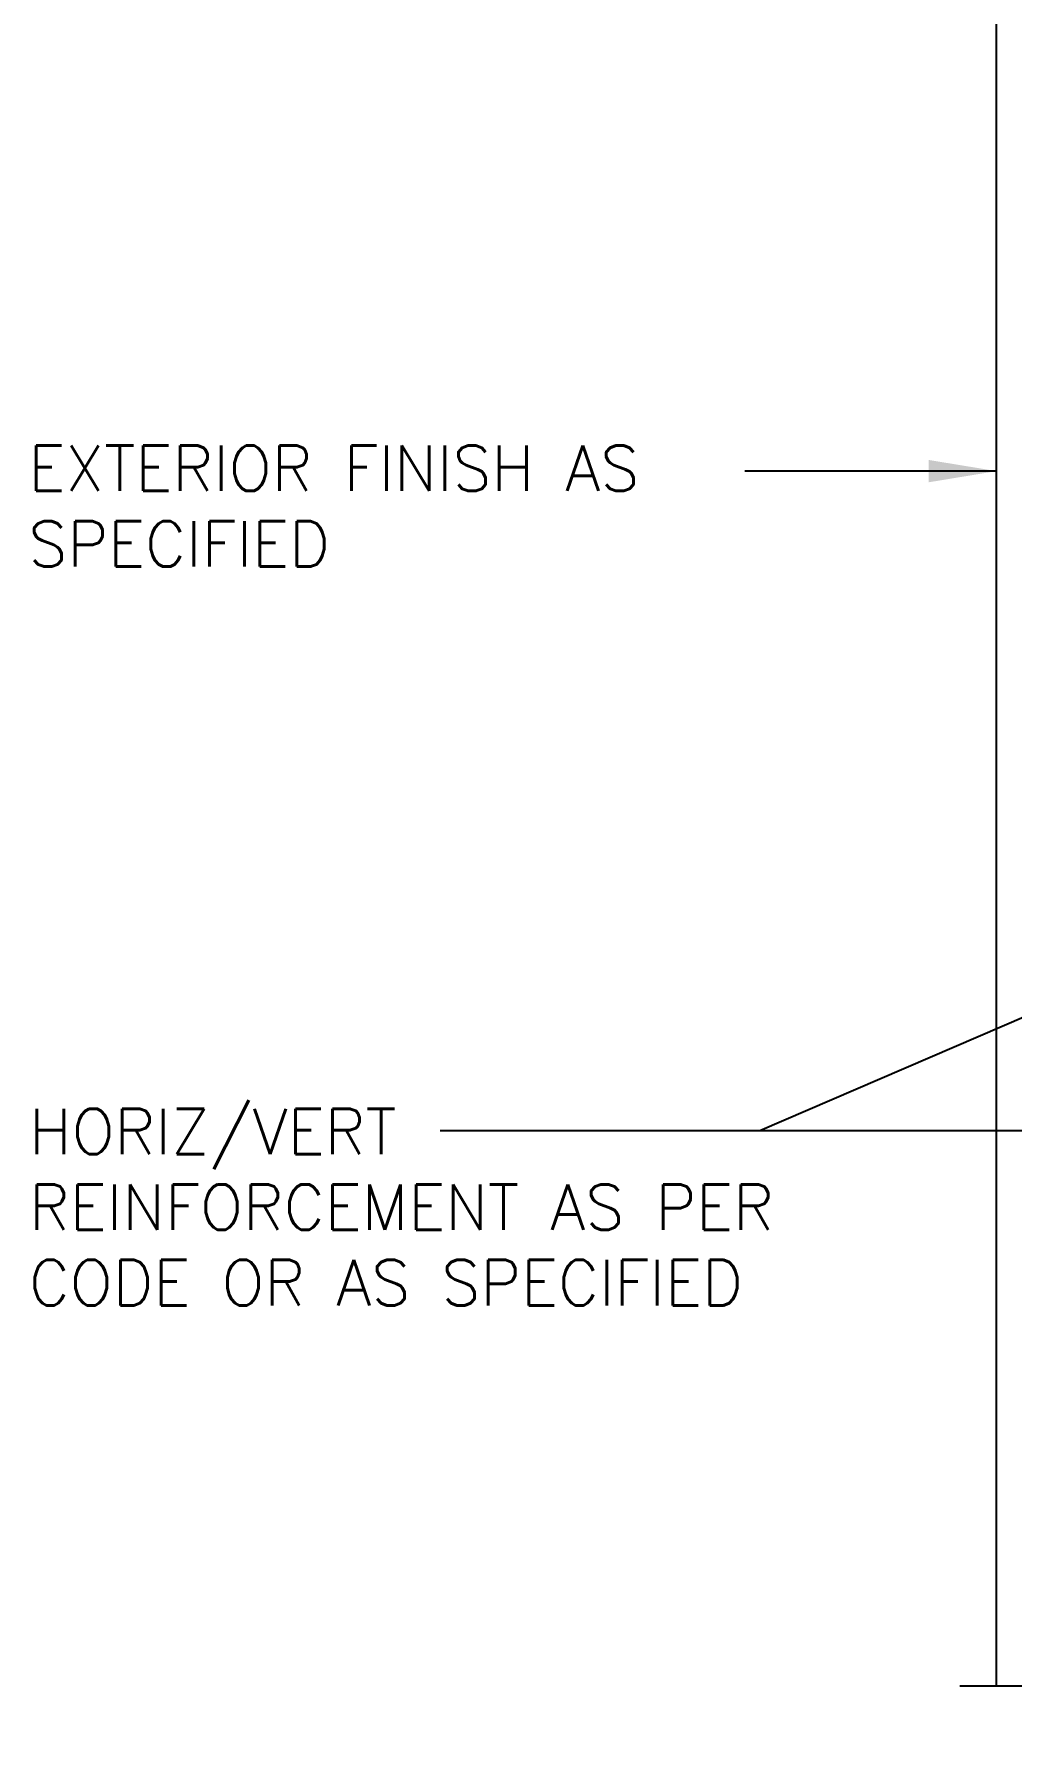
# Model space of a CAD drawing. Header units: inches. Extents: x 243.2 to 300.7, y 172.1 to 244.9.
# Drawn here: x 243.27 to 259.42, y 197.63 to 225.94 of the extents above; entities that cross this region are included whole.
import ezdxf

# ---------------------------------------------------------------- set-up
doc = ezdxf.new("R2010")
doc.units = ezdxf.units.IN
doc.header["$MEASUREMENT"] = 0
doc.layers.add('LINE9', color=9, linetype='Continuous')
doc.layers.add('TEXT', color=4, linetype='Continuous')
doc.styles.add('DIM', font='romans.shx', dxfattribs={"width": 0.7})
doc.styles.add('ROMANS', font='romans.shx', dxfattribs={"height": 0.75})
doc.dimstyles.new('ext_12', dxfattribs={"dimscale": 12, "dimtxt": 0.09375, "dimasz": 0.09375, "dimexe": 0.09375, "dimexo": 0.0625, "dimgap": 0.0625, "dimtad": 1, "dimdec": 1, "dimzin": 3, "dimdsep": 46, "dimlunit": 4, "dimtxsty": 'DIM', "dimcen": 0.09, "dimdle": 0.09375, "dimclrt": 4, "dimadec": 0, "dimazin": 0, "dimtfac": 1, "dimtdec": 1, "dimtmove": 2, "dimatfit": 3, "dimfxl": 1, "dimfrac": 2, "dimtolj": 1, "dimtzin": 0, "dimarcsym": 0})

msp = doc.modelspace()

# ---------------------------------------------------------------- linework, layer by layer
at = {"layer": 'LINE9'}
msp.add_line((259.17, 198.629), (259.17, 243.629), dxfattribs=at)
msp.add_lwpolyline([(278.432, 198.629), (269.545, 198.629), (268.545, 199.629), (268.545, 197.629), (267.545, 198.629), (258.564, 198.629)], dxfattribs=at)

# ---------------------------------------------------------------- texts
at = {"layer": 'TEXT', "char_height": 0.75, "attachment_point": 4, "style": 'ROMANS'}
for s, insert, width in [('\\A1;EXTERIOR FINISH AS SPECIFIED', (243.173, 218.137), 14.62371), ('HORIZ/VERT REINFORCEMENT AS PER CODE OR AS SPECIFIED', (243.181, 206.55), 15.30561)]:
    msp.add_mtext(s, dxfattribs=dict(at, insert=insert, width=width))

# ---------------------------------------------------------------- leaders
at = {"layer": 'TEXT'}
for points in [[(259.17, 218.715), (255.011, 218.714)], [(269.358, 213.881), (255.256, 207.809), (249.976, 207.809)]]:
    msp.add_leader(points, dimstyle='ext_12', override={"dimgap": 0.0625, "dimtad": 0}, dxfattribs=at)
msp.add_leader([(268.375, 207.809), (249.976, 207.809)], dimstyle='ext_12', dxfattribs=at)

doc.saveas('drawing.dxf')
